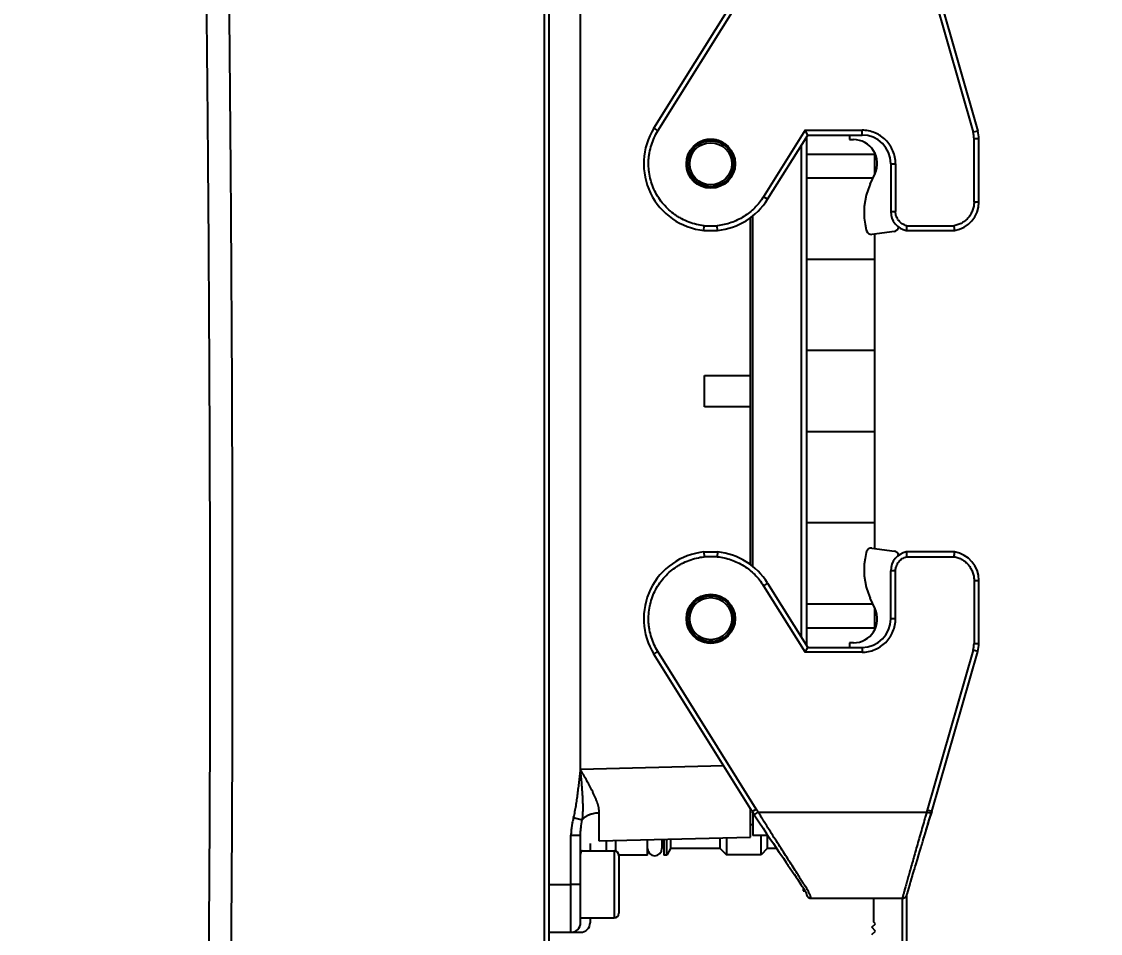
# Model space of a CAD drawing. Header units: millimetres. Extents: x 4086 to 8300, y 123 to 1549.
# Drawn here: x 7798.11 to 7826.28, y 1021.9 to 1045.7 of the extents above; entities that cross this region are included whole.
import ezdxf

# ---------------------------------------------------------------- set-up
doc = ezdxf.new("R2010")
doc.units = ezdxf.units.MM
for name, color, linetype in [('外形图', 7, 'Continuous'), ('尺寸标注', 7, 'Continuous'), ('运动范围', 7, 'Continuous')]:
    doc.layers.add(name, color=color, linetype=linetype)
doc.styles.add('思源黑', font='SourceHanSansCN-Normal.ttf')
doc.dimstyles.new('尺寸标注_1_4比例', dxfattribs={"dimtxt": 7, "dimasz": 6, "dimexe": 2, "dimexo": 1.5, "dimgap": 1, "dimtad": 1, "dimdec": 1, "dimlfac": 4, "dimdsep": 46, "dimtxsty": '思源黑', "dimcen": 0.09, "dimadec": 0, "dimazin": 0, "dimtp": 0.01, "dimtm": 0.01, "dimtfac": 1, "dimtdec": 1, "dimtofl": 0, "dimtmove": 0, "dimatfit": 3, "dimfxl": 1, "dimtolj": 1, "dimarcsym": 0})

# ---------------------------------------------------------------- blocks, each defined once
blk = doc.blocks.new('*D787')
at = {"layer": 'Defpoints', "color": 0}
for p in [(7786.133, 1103.555), (7811.849, 1016.055), (7962.414, 1016.055)]:
    blk.add_point(p, dxfattribs=at)
at = {"layer": '尺寸标注', "color": 0, "lineweight": -2}
for p, q in [((7787.633, 1103.555), (7964.414, 1103.555)), ((7962.414, 1097.555), (7962.414, 1022.055)), ((7813.349, 1016.055), (7964.414, 1016.055))]:
    blk.add_line(p, q, dxfattribs=at)
at = {"layer": '尺寸标注', "color": 0}
for points in [[(7963.414, 1097.555), (7961.414, 1097.555), (7962.414, 1103.555)], [(7961.414, 1022.055), (7963.414, 1022.055), (7962.414, 1016.055)]]:
    blk.add_solid(points, dxfattribs=at)
at = {"layer": '尺寸标注', "color": 0, "insert": (7957.785, 1059.805), "char_height": 7, "attachment_point": 5, "rotation": 90, "style": '思源黑'}
blk.add_mtext('\\A1;350', dxfattribs=at)
blk = doc.blocks.new('*D791')
at = {"layer": 'Defpoints', "color": 0}
for p in [(7871.487, 1103.555), (7783.633, 1004.677), (7783.633, 978.687)]:
    blk.add_point(p, dxfattribs=at)
at = {"layer": '尺寸标注', "color": 0, "lineweight": -2}
for p, q in [((7871.487, 1102.055), (7871.487, 976.687)), ((7783.633, 1003.177), (7783.633, 976.687)), ((7865.487, 978.687), (7789.633, 978.687))]:
    blk.add_line(p, q, dxfattribs=at)
at = {"layer": '尺寸标注', "color": 0}
for points in [[(7789.633, 979.687), (7789.633, 977.687), (7783.633, 978.687)], [(7865.487, 977.687), (7865.487, 979.687), (7871.487, 978.687)]]:
    blk.add_solid(points, dxfattribs=at)
at = {"layer": '尺寸标注', "color": 0, "insert": (7827.56, 983.316), "char_height": 7, "attachment_point": 5, "style": '思源黑'}
blk.add_mtext('\\A1;351.4', dxfattribs=at)

msp = doc.modelspace()

# ---------------------------------------------------------------- linework, layer by layer
at = {"layer": '外形图'}
for p, q in [((7811.7599, 1056.3741), (7811.7599, 1016.1837)), ((7811.8827, 1056.2491), (7811.8827, 1016.1796)), ((7814.6236, 1042.9194), (7817.1918, 1047.0294)), ((7814.7297, 1042.8532), (7817.2978, 1046.9632)), ((7821.7598, 1046.9935), (7822.9585, 1042.813)), ((7821.8795, 1047.0294), (7823.0786, 1042.8475)), ((7814.6236, 1042.9194), (7814.7296, 1042.8532)), ((7818.5706, 1042.8671), (7817.4858, 1041.131)), ((7818.5706, 1042.8671), (7820.0577, 1042.8671)), ((7818.6399, 1042.7421), (7818.5706, 1042.8671)), ((7820.0577, 1042.7421), (7820.0577, 1042.8671)), ((7823.0786, 1042.8475), (7822.9585, 1042.813)), ((7817.5918, 1041.0647), (7818.6399, 1042.7421)), ((7818.6077, 1042.6905), (7818.6077, 1029.4186)), ((7818.6399, 1042.7421), (7820.0577, 1042.7421)), ((7819.7318, 1042.742), (7819.732, 1042.6223)), ((7819.732, 1042.6223), (7819.832, 1042.6224)), ((7823.1077, 1042.6407), (7822.9827, 1042.6407)), ((7822.9827, 1040.9921), (7822.9827, 1042.6407)), ((7823.1077, 1040.9921), (7823.1077, 1042.6407)), ((7818.4808, 1029.6217), (7818.4808, 1042.4875)), ((7820.3952, 1041.7246), (7820.3952, 1042.2695)), ((7818.6077, 1042.2421), (7820.3952, 1042.2421)), ((7820.8077, 1041.9921), (7820.9327, 1041.9921)), ((7820.8077, 1041.9921), (7820.8077, 1040.7421)), ((7820.9327, 1041.9921), (7820.9327, 1040.7421)), ((7820.2725, 1041.4605), (7820.3996, 1041.7341)), ((7820.3452, 1041.6171), (7818.6077, 1041.6171)), ((7817.5918, 1041.0647), (7817.4858, 1041.131)), ((7823.1077, 1040.9921), (7822.9827, 1040.9921)), ((7817.1452, 1031.5257), (7817.1452, 1040.5835)), ((7817.2077, 1031.4774), (7817.2077, 1040.6317)), ((7820.8077, 1040.7421), (7820.9327, 1040.7421)), ((7815.9302, 1040.2511), (7815.9366, 1040.3761)), ((7815.9366, 1040.3761), (7816.2787, 1040.3761)), ((7816.2852, 1040.2511), (7816.2788, 1040.3761)), ((7821.2259, 1040.3761), (7822.4635, 1040.3761)), ((7815.9302, 1040.2511), (7816.2852, 1040.2511)), ((7820.1697, 1040.2679), (7820.1771, 1040.2405)), ((7820.9017, 1040.2283), (7820.3145, 1040.1492)), ((7820.3952, 1031.9491), (7820.3952, 1040.1601)), ((7821.2131, 1040.2511), (7822.4737, 1040.2511)), ((7820.3952, 1039.4921), (7818.6077, 1039.4921)), ((7820.3952, 1037.1171), (7818.6077, 1037.1171)), ((7815.9452, 1036.4608), (7817.1452, 1036.4608)), ((7815.9452, 1035.6483), (7815.9452, 1036.4608)), ((7817.1452, 1035.6483), (7815.9452, 1035.6483)), ((7820.3952, 1034.9921), (7818.6077, 1034.9921)), ((7820.3952, 1032.6171), (7818.6077, 1032.6171)), ((7815.9302, 1031.8581), (7816.2852, 1031.8581)), ((7815.9302, 1031.8581), (7815.9366, 1031.7331)), ((7816.2852, 1031.8581), (7816.2788, 1031.7331)), ((7820.1771, 1031.8686), (7820.1697, 1031.8413)), ((7820.3145, 1031.96), (7820.9017, 1031.8808)), ((7822.4737, 1031.8581), (7821.2131, 1031.8581)), ((7816.2788, 1031.7331), (7815.9367, 1031.733)), ((7821.2259, 1031.7331), (7822.4635, 1031.7331)), ((7820.9327, 1031.3671), (7820.8077, 1031.3671)), ((7820.8077, 1030.1171), (7820.8077, 1031.3671)), ((7820.9327, 1030.1171), (7820.9327, 1031.3671)), ((7817.5918, 1031.0444), (7817.4858, 1030.9782)), ((7817.5918, 1031.0444), (7818.6399, 1029.3671)), ((7822.9827, 1031.1171), (7823.1077, 1031.1171)), ((7822.9827, 1031.1171), (7822.9827, 1029.4684)), ((7823.1077, 1029.4684), (7823.1077, 1031.1171)), ((7817.4858, 1030.9782), (7818.5706, 1029.2421)), ((7820.3452, 1030.4921), (7818.6077, 1030.4921)), ((7820.3996, 1030.3751), (7820.2725, 1030.6487)), ((7820.3952, 1029.8397), (7820.3952, 1030.3846)), ((7820.9327, 1030.1171), (7820.8077, 1030.1171)), ((7820.3952, 1029.8671), (7818.6077, 1029.8671)), ((7818.5706, 1029.2421), (7818.6399, 1029.3671)), ((7818.6399, 1029.3671), (7820.0577, 1029.3671)), ((7819.732, 1029.4869), (7819.7318, 1029.3672)), ((7819.832, 1029.4867), (7819.732, 1029.4869)), ((7820.0577, 1029.3671), (7820.0577, 1029.2421)), ((7822.9827, 1029.4684), (7823.1077, 1029.4684)), ((7814.6236, 1029.1897), (7814.7296, 1029.256)), ((7817.1918, 1025.0797), (7814.6236, 1029.1897)), ((7817.2978, 1025.146), (7814.7296, 1029.256)), ((7820.0577, 1029.2421), (7818.5706, 1029.2421)), ((7822.9585, 1029.2961), (7821.7598, 1025.1157)), ((7821.8795, 1025.0797), (7823.0786, 1029.2617)), ((7823.0786, 1029.2617), (7822.9585, 1029.2961)), ((7816.4457, 1026.2738), (7812.7076, 1026.1755)), ((7817.1452, 1024.4171), (7817.1452, 1025.1543)), ((7817.1918, 1025.0797), (7817.2978, 1025.146)), ((7817.3489, 1025.0671), (7817.2978, 1025.146)), ((7821.7598, 1025.1157), (7821.7452, 1025.0671)), ((7821.8795, 1025.0797), (7821.7598, 1025.1157)), ((7812.5274, 1024.9309), (7812.7542, 1024.8666)), ((7817.1917, 1025.0799), (7817.244, 1024.9991)), ((7817.2077, 1025.0552), (7817.2077, 1024.4546)), ((7817.244, 1024.9991), (7817.3489, 1025.0671)), ((7817.244, 1024.9991), (7817.3653, 1024.8127)), ((7817.3489, 1025.0671), (7821.7452, 1025.0671)), ((7817.3653, 1024.8127), (7817.4722, 1024.65)), ((7821.8649, 1025.0312), (7821.7452, 1025.0671)), ((7821.78, 1024.7495), (7821.8649, 1025.0312)), ((7821.8649, 1025.0312), (7821.8516, 1024.9868)), ((7821.8649, 1025.0312), (7821.8795, 1025.0797)), ((7821.8649, 1025.0312), (7821.8662, 1025.0353)), ((7821.8722, 1025.0556), (7821.8661, 1025.0353)), ((7821.8662, 1025.0353), (7821.8795, 1025.0797)), ((7821.8795, 1025.0797), (7821.8722, 1025.0556)), ((7817.1452, 1024.7421), (7817.2077, 1024.7421)), ((7817.4722, 1024.65), (7817.5636, 1024.512)), ((7821.7343, 1024.5988), (7821.7473, 1024.6417)), ((7821.7473, 1024.6417), (7821.7604, 1024.6847)), ((7821.7604, 1024.6847), (7821.78, 1024.7495)), ((7812.4577, 1024.4618), (7812.7077, 1024.4618)), ((7812.4577, 1021.9296), (7812.4577, 1024.4618)), ((7812.7077, 1022.1796), (7812.7077, 1024.4622)), ((7812.9577, 1024.2466), (7812.9577, 1024.0546)), ((7813.1946, 1024.3136), (7817.1452, 1024.4171)), ((7813.3827, 1024.0546), (7813.3827, 1024.3186)), ((7813.6202, 1024.3248), (7813.6202, 1024.0488)), ((7814.4577, 1023.9421), (7814.4577, 1024.3467)), ((7814.8327, 1024.3565), (7814.8327, 1024.1172)), ((7814.8827, 1024.3578), (7814.8827, 1023.9421)), ((7814.9577, 1023.9421), (7814.9577, 1024.3598)), ((7815.0587, 1024.3624), (7815.0587, 1024.1171)), ((7816.3577, 1024.1171), (7816.3577, 1024.3965)), ((7816.5202, 1024.4007), (7816.5202, 1023.9546)), ((7817.6019, 1024.4546), (7817.2077, 1024.4546)), ((7817.4202, 1023.9546), (7817.4202, 1024.4546)), ((7817.5636, 1024.512), (7817.6542, 1024.3765)), ((7817.5827, 1024.4546), (7817.5827, 1024.1171)), ((7817.6542, 1024.3765), (7817.7433, 1024.2444)), ((7817.7433, 1024.2444), (7817.8984, 1024.0168)), ((7812.7463, 1024.0546), (7813.5827, 1024.0546)), ((7813.5827, 1024.0546), (7813.5827, 1022.3046)), ((7814.8827, 1024.1921), (7814.8327, 1024.1921)), ((7815.0587, 1024.1171), (7814.9577, 1023.9421)), ((7816.3577, 1024.1171), (7815.0587, 1024.1171)), ((7816.3577, 1024.1171), (7816.5202, 1023.9546)), ((7817.5827, 1024.1171), (7817.4202, 1023.9546)), ((7817.8299, 1024.1171), (7817.5827, 1024.1171)), ((7817.8984, 1024.0168), (7817.9118, 1023.9971)), ((7817.9118, 1023.9971), (7818.0029, 1023.8638)), ((7821.5019, 1023.8313), (7821.5399, 1023.9578)), ((7821.5399, 1023.9578), (7821.5683, 1024.0515)), ((7821.5683, 1024.0515), (7821.5915, 1024.1284)), ((7821.5915, 1024.1284), (7821.6033, 1024.1673)), ((7821.6033, 1024.1673), (7821.6152, 1024.2066)), ((7814.4577, 1023.9421), (7813.7071, 1023.9421)), ((7813.7077, 1023.9296), (7813.7077, 1022.4296)), ((7814.9577, 1023.9421), (7814.8827, 1023.9421)), ((7817.4202, 1023.9546), (7816.5202, 1023.9546)), ((7818.0029, 1023.8638), (7818.0767, 1023.7553)), ((7818.1239, 1023.6856), (7818.3014, 1023.4244)), ((7821.4464, 1023.6452), (7821.4609, 1023.6942)), ((7821.4609, 1023.6942), (7821.5019, 1023.8313)), ((7818.2922, 1023.4381), (7818.3372, 1023.3715)), ((7821.4369, 1023.6134), (7821.4464, 1023.6452)), ((7812.7077, 1023.1796), (7812.4577, 1023.1796)), ((7818.3372, 1023.3715), (7818.3787, 1023.3097)), ((7818.3787, 1023.3097), (7818.4093, 1023.2639)), ((7818.4093, 1023.2639), (7818.4376, 1023.2211)), ((7818.4376, 1023.2211), (7818.4636, 1023.1814)), ((7818.4636, 1023.1814), (7818.4815, 1023.1538)), ((7818.4815, 1023.1538), (7818.498, 1023.1279)), ((7818.498, 1023.1279), (7818.5132, 1023.1039)), ((7821.3048, 1023.1695), (7821.3109, 1023.1899)), ((7818.5132, 1023.1039), (7818.5225, 1023.089)), ((7818.5182, 1023.096), (7818.5182, 1023.0106)), ((7818.5182, 1023.0419), (7818.5511, 1023.0419)), ((7818.5182, 1023.0106), (7818.5744, 1023.0007)), ((7818.5225, 1023.089), (7818.5312, 1023.0749)), ((7818.5312, 1023.0749), (7818.5392, 1023.0619)), ((7818.5499, 1023.0439), (7818.5564, 1023.0329)), ((7818.6052, 1022.9288), (7818.6053, 1022.9283)), ((7818.6053, 1022.9283), (7818.6054, 1022.9278)), ((7818.6054, 1022.9278), (7818.6055, 1022.9273)), ((7818.6055, 1022.9273), (7818.6056, 1022.9269)), ((7818.6056, 1022.9269), (7818.6057, 1022.9264)), ((7818.6057, 1022.9264), (7818.6058, 1022.9257)), ((7818.6058, 1022.9257), (7818.6063, 1022.9228)), ((7818.6063, 1022.9228), (7818.6065, 1022.9216)), ((7818.6065, 1022.9216), (7818.6067, 1022.9206)), ((7818.6067, 1022.9206), (7818.6069, 1022.9196)), ((7818.6069, 1022.9196), (7818.6072, 1022.9184)), ((7818.607, 1022.919), (7818.6073, 1022.9178)), ((7818.6072, 1022.9184), (7818.6074, 1022.9172)), ((7821.2304, 1022.9148), (7821.2312, 1022.9173)), ((7821.2307, 1020.1158), (7821.2307, 1022.9156)), ((7821.2312, 1022.9173), (7821.232, 1022.9198)), ((7821.232, 1022.9198), (7821.2328, 1022.9224)), ((7821.2328, 1022.9224), (7821.234, 1022.9266)), ((7821.234, 1022.9266), (7821.2591, 1023.0146)), ((7821.2591, 1023.0146), (7821.2759, 1023.072)), ((7818.706, 1022.8194), (7818.7057, 1022.8195)), ((7818.7301, 1022.8171), (7821.1066, 1022.8171)), ((7820.3557, 1022.8171), (7820.3557, 1022.2069)), ((7821.1057, 1022.8171), (7821.1057, 1020.5231)), ((7812.7077, 1022.3046), (7813.5827, 1022.3046)), ((7812.9577, 1022.3046), (7812.9577, 1022.1796)), ((7820.3098, 1022.0644), (7820.4057, 1022.1525)), ((7820.4057, 1021.96), (7820.3098, 1022.0644)), ((7820.4057, 1022.1525), (7820.3557, 1022.2069)), ((7811.8827, 1021.9296), (7812.7077, 1021.9296)), ((7820.3098, 1021.8719), (7820.4057, 1021.96))]:
    msp.add_line(p, q, dxfattribs=at)
for points in [[(7821.7085, 1024.5138), (7821.715, 1024.535), (7821.7214, 1024.5562), (7821.7343, 1024.5988)], [(7821.6152, 1024.2066), (7821.6273, 1024.2463), (7821.6333, 1024.2663)], [(7821.6333, 1024.2663), (7821.6456, 1024.3066), (7821.6518, 1024.3269), (7821.658, 1024.3473), (7821.6642, 1024.3678)], [(7821.6642, 1024.3678), (7821.6767, 1024.4091), (7821.6831, 1024.4299), (7821.6894, 1024.4508), (7821.6958, 1024.4717), (7821.7085, 1024.5138)], [(7818.0767, 1023.7553), (7818.1122, 1023.7029), (7818.1239, 1023.6856)], [(7821.3598, 1023.3541), (7821.3637, 1023.3672), (7821.3676, 1023.3805), (7821.3757, 1023.4075)], [(7821.3757, 1023.4075), (7821.3798, 1023.4213), (7821.3839, 1023.4352), (7821.3881, 1023.4493)], [(7821.3881, 1023.4493), (7821.4096, 1023.5217), (7821.4141, 1023.5366), (7821.4185, 1023.5517), (7821.423, 1023.5669)], [(7821.423, 1023.5669), (7821.4322, 1023.5977), (7821.4369, 1023.6134)], [(7821.2759, 1023.072), (7821.3019, 1023.1597), (7821.3048, 1023.1695)], [(7821.3109, 1023.1899), (7821.3172, 1023.211), (7821.3204, 1023.2219)], [(7821.3204, 1023.2219), (7821.3271, 1023.2442), (7821.3305, 1023.2556), (7821.3374, 1023.279)], [(7821.3374, 1023.279), (7821.341, 1023.2911), (7821.3484, 1023.3158)], [(7821.3484, 1023.3158), (7821.3521, 1023.3284), (7821.3598, 1023.3541)], [(7818.5392, 1023.0619), (7818.5465, 1023.0497), (7818.5499, 1023.0439)], [(7818.5564, 1023.0329), (7818.5623, 1023.0226), (7818.565, 1023.0178), (7818.5676, 1023.0132), (7818.5701, 1023.0087), (7818.5724, 1023.0045), (7818.5746, 1023.0003), (7818.5768, 1022.9962), (7818.579, 1022.9921), (7818.5811, 1022.9879), (7818.5832, 1022.9838), (7818.5851, 1022.9799), (7818.5869, 1022.9762), (7818.5886, 1022.9726), (7818.5902, 1022.9692), (7818.5917, 1022.9659), (7818.5931, 1022.9629), (7818.5944, 1022.96), (7818.5955, 1022.9572), (7818.5966, 1022.9547), (7818.5976, 1022.9523), (7818.5985, 1022.9501), (7818.5993, 1022.948), (7818.6, 1022.946), (7818.6006, 1022.9442), (7818.6012, 1022.9425), (7818.6017, 1022.941), (7818.6022, 1022.9397), (7818.6026, 1022.9384), (7818.6029, 1022.9373), (7818.6033, 1022.9363), (7818.6035, 1022.9353), (7818.6038, 1022.9344), (7818.604, 1022.9336), (7818.6042, 1022.9329), (7818.6044, 1022.9322), (7818.6045, 1022.9317), (7818.6047, 1022.9311), (7818.6048, 1022.9306), (7818.6049, 1022.9302), (7818.605, 1022.9298), (7818.6051, 1022.9295), (7818.6051, 1022.9291), (7818.6052, 1022.9288)], [(7818.5744, 1023.0007), (7818.5746, 1023.0003), (7818.5768, 1022.9962), (7818.579, 1022.9921), (7818.5811, 1022.9879), (7818.5832, 1022.9838), (7818.5851, 1022.9799), (7818.5869, 1022.9762), (7818.5886, 1022.9726), (7818.5902, 1022.9692), (7818.5917, 1022.9659), (7818.5931, 1022.9629), (7818.5944, 1022.96), (7818.5955, 1022.9572), (7818.5966, 1022.9547), (7818.5976, 1022.9523), (7818.5985, 1022.95), (7818.5993, 1022.948), (7818.6, 1022.946), (7818.6006, 1022.9442), (7818.6012, 1022.9425), (7818.6017, 1022.941), (7818.6022, 1022.9397), (7818.6026, 1022.9384), (7818.6029, 1022.9373), (7818.6033, 1022.9363), (7818.6035, 1022.9353), (7818.6038, 1022.9344), (7818.604, 1022.9336), (7818.6042, 1022.9329), (7818.6044, 1022.9322), (7818.6045, 1022.9317), (7818.6047, 1022.9311)], [(7818.6048, 1022.9306), (7818.6049, 1022.9302), (7818.605, 1022.9298), (7818.6051, 1022.9295), (7818.6051, 1022.9291)], [(7818.6074, 1022.9172), (7818.6075, 1022.9165), (7818.6077, 1022.9159), (7818.6078, 1022.9152), (7818.608, 1022.9146), (7818.6082, 1022.9139), (7818.6083, 1022.9132), (7818.6085, 1022.9125), (7818.6087, 1022.9118), (7818.6088, 1022.9111), (7818.609, 1022.9104), (7818.6092, 1022.9097), (7818.6094, 1022.9089), (7818.6097, 1022.9082), (7818.6099, 1022.9074), (7818.6101, 1022.9066), (7818.6103, 1022.9059), (7818.6106, 1022.9051), (7818.6108, 1022.9042), (7818.6111, 1022.9034), (7818.6114, 1022.9026), (7818.6117, 1022.9017), (7818.612, 1022.9008), (7818.6123, 1022.8999), (7818.6127, 1022.899), (7818.613, 1022.898), (7818.6134, 1022.897), (7818.6138, 1022.896), (7818.6142, 1022.895), (7818.6147, 1022.8939), (7818.6151, 1022.8928), (7818.6156, 1022.8917), (7818.6162, 1022.8905), (7818.6167, 1022.8893), (7818.6173, 1022.8881), (7818.618, 1022.8867), (7818.6187, 1022.8854), (7818.6194, 1022.884), (7818.6202, 1022.8825), (7818.621, 1022.881), (7818.6219, 1022.8794), (7818.6229, 1022.8778), (7818.6239, 1022.8761), (7818.625, 1022.8744), (7818.6261, 1022.8727), (7818.6273, 1022.871), (7818.6285, 1022.8692), (7818.6298, 1022.8674), (7818.6312, 1022.8656), (7818.6326, 1022.8638), (7818.6341, 1022.8621), (7818.6356, 1022.8603), (7818.6371, 1022.8585), (7818.6387, 1022.8568), (7818.6403, 1022.8551), (7818.642, 1022.8534), (7818.6436, 1022.8518), (7818.6454, 1022.8501), (7818.6472, 1022.8485), (7818.649, 1022.8469), (7818.651, 1022.8453), (7818.6529, 1022.8438), (7818.6549, 1022.8422), (7818.657, 1022.8407), (7818.6591, 1022.8392), (7818.6612, 1022.8378), (7818.6634, 1022.8364), (7818.6656, 1022.8351), (7818.6678, 1022.8337), (7818.6701, 1022.8325), (7818.6724, 1022.8312), (7818.6746, 1022.8301), (7818.6769, 1022.829), (7818.6793, 1022.8279), (7818.6816, 1022.8269), (7818.6839, 1022.8259), (7818.6862, 1022.825), (7818.6886, 1022.8242), (7818.691, 1022.8234), (7818.6934, 1022.8226), (7818.6958, 1022.8219), (7818.6983, 1022.8212), (7818.7007, 1022.8206), (7818.7032, 1022.82), (7818.7057, 1022.8195), (7818.7083, 1022.819), (7818.7108, 1022.8186), (7818.7134, 1022.8182), (7818.7159, 1022.8179), (7818.7185, 1022.8176), (7818.721, 1022.8174), (7818.7236, 1022.8173), (7818.7261, 1022.8171), (7818.7286, 1022.8171), (7818.7301, 1022.8171)], [(7818.6074, 1022.9172), (7818.6075, 1022.9165), (7818.6077, 1022.9159), (7818.6078, 1022.9152), (7818.608, 1022.9146), (7818.6082, 1022.9139), (7818.6083, 1022.9132), (7818.6085, 1022.9125), (7818.6087, 1022.9118), (7818.6088, 1022.9111), (7818.609, 1022.9104), (7818.6092, 1022.9097), (7818.6094, 1022.9089), (7818.6097, 1022.9082), (7818.6099, 1022.9074), (7818.6101, 1022.9066), (7818.6103, 1022.9059), (7818.6106, 1022.9051), (7818.6108, 1022.9042), (7818.6111, 1022.9034), (7818.6114, 1022.9026), (7818.6117, 1022.9017), (7818.612, 1022.9008), (7818.6123, 1022.8999), (7818.6127, 1022.899), (7818.613, 1022.898), (7818.6134, 1022.897), (7818.6138, 1022.896), (7818.6142, 1022.895), (7818.6147, 1022.8939), (7818.6151, 1022.8928), (7818.6156, 1022.8917), (7818.6162, 1022.8905), (7818.6167, 1022.8893), (7818.6173, 1022.8881), (7818.618, 1022.8867), (7818.6187, 1022.8854), (7818.6194, 1022.884), (7818.6202, 1022.8825), (7818.621, 1022.881), (7818.6219, 1022.8794), (7818.6229, 1022.8778), (7818.6239, 1022.8761), (7818.625, 1022.8744), (7818.6261, 1022.8727), (7818.6273, 1022.871), (7818.6285, 1022.8692), (7818.6298, 1022.8674), (7818.6312, 1022.8656), (7818.6326, 1022.8638), (7818.6341, 1022.8621), (7818.6356, 1022.8603), (7818.6371, 1022.8585), (7818.6387, 1022.8568), (7818.6403, 1022.8551), (7818.642, 1022.8534), (7818.6436, 1022.8518), (7818.6454, 1022.8501), (7818.6472, 1022.8485), (7818.649, 1022.8469), (7818.651, 1022.8453), (7818.6529, 1022.8438), (7818.6549, 1022.8422), (7818.657, 1022.8407), (7818.6591, 1022.8393)], [(7818.6612, 1022.8378), (7818.6634, 1022.8364), (7818.6656, 1022.8351), (7818.6678, 1022.8337), (7818.6701, 1022.8325), (7818.6723, 1022.8313), (7818.6746, 1022.8301)], [(7821.1066, 1022.8171), (7821.1087, 1022.8171), (7821.1113, 1022.8172), (7821.1139, 1022.8173), (7821.1164, 1022.8175), (7821.119, 1022.8177), (7821.1216, 1022.818), (7821.1242, 1022.8183), (7821.1267, 1022.8187), (7821.1293, 1022.8192), (7821.1318, 1022.8197), (7821.1343, 1022.8202), (7821.1368, 1022.8208), (7821.1393, 1022.8214), (7821.1417, 1022.8221), (7821.1441, 1022.8228), (7821.1464, 1022.8236), (7821.1487, 1022.8244), (7821.151, 1022.8252), (7821.1533, 1022.8261), (7821.1556, 1022.8271), (7821.158, 1022.8281), (7821.1603, 1022.8292), (7821.1625, 1022.8303), (7821.1648, 1022.8314), (7821.167, 1022.8326), (7821.1692, 1022.8338), (7821.1713, 1022.8351), (7821.1733, 1022.8363), (7821.1753, 1022.8376), (7821.1773, 1022.8389), (7821.1792, 1022.8402), (7821.181, 1022.8415), (7821.1827, 1022.8428), (7821.1844, 1022.8441), (7821.186, 1022.8454), (7821.1876, 1022.8467), (7821.1891, 1022.848), (7821.1905, 1022.8492), (7821.1918, 1022.8504), (7821.1931, 1022.8516), (7821.1944, 1022.8528), (7821.1957, 1022.8542), (7821.197, 1022.8555), (7821.1983, 1022.8568), (7821.1995, 1022.8582), (7821.2007, 1022.8595), (7821.2018, 1022.8608), (7821.2029, 1022.8621), (7821.204, 1022.8633), (7821.205, 1022.8646), (7821.206, 1022.8658), (7821.2069, 1022.8671), (7821.2078, 1022.8683), (7821.2087, 1022.8695), (7821.2096, 1022.8707), (7821.2104, 1022.8719), (7821.2112, 1022.873), (7821.2119, 1022.8742), (7821.2127, 1022.8753), (7821.2134, 1022.8764), (7821.2141, 1022.8775), (7821.2148, 1022.8786), (7821.2154, 1022.8797), (7821.216, 1022.8808), (7821.2167, 1022.8819), (7821.2173, 1022.883), (7821.2179, 1022.8841), (7821.2184, 1022.8851), (7821.219, 1022.8862), (7821.2196, 1022.8873), (7821.2201, 1022.8884), (7821.2206, 1022.8894), (7821.2211, 1022.8905), (7821.2217, 1022.8916), (7821.2222, 1022.8927), (7821.2227, 1022.8938), (7821.2231, 1022.8949), (7821.2236, 1022.896), (7821.2241, 1022.8971), (7821.2246, 1022.8982), (7821.225, 1022.8993), (7821.2254, 1022.9004), (7821.2259, 1022.9015), (7821.2263, 1022.9026), (7821.2267, 1022.9037), (7821.2271, 1022.9047), (7821.2274, 1022.9058), (7821.2278, 1022.9069), (7821.2282, 1022.908), (7821.2286, 1022.9091), (7821.229, 1022.9102), (7821.2293, 1022.9113), (7821.2297, 1022.9125), (7821.2304, 1022.9148)], [(7818.6769, 1022.829), (7818.6793, 1022.8279), (7818.6816, 1022.8269), (7818.6839, 1022.8259), (7818.6862, 1022.825), (7818.6886, 1022.8242), (7818.691, 1022.8234), (7818.6934, 1022.8226), (7818.6958, 1022.8219), (7818.6983, 1022.8212), (7818.7007, 1022.8206), (7818.7032, 1022.82), (7818.7057, 1022.8195), (7818.7083, 1022.819), (7818.7108, 1022.8186), (7818.7134, 1022.8182), (7818.7159, 1022.8179)], [(7818.7185, 1022.8176), (7818.721, 1022.8174), (7818.7236, 1022.8173), (7818.7261, 1022.8171), (7818.7286, 1022.8171), (7818.7301, 1022.8171)]]:
    msp.add_lwpolyline(points, dxfattribs=at)
for centre, radius in [((7816.1077, 1041.9921), 0.6375), ((7816.1077, 1041.9921), 0.6), ((7816.1077, 1041.9921), 0.55), ((7816.1077, 1030.1171), 0.6375), ((7816.1077, 1030.1171), 0.6), ((7816.1077, 1030.1171), 0.55)]:
    msp.add_circle(centre, radius, dxfattribs=at)
for centre, radius, start, end in [((7816.1077, 1041.9921), 1.75, 148, 264.17782), ((7822.3577, 1042.6407), 0.75, 0, 16), ((7819.8328, 1041.9974), 0.625, 335.07622, 90.07622), ((7820.0577, 1041.9921), 0.75, 0, 90), ((7822.3577, 1042.6407), 0.625, 0, 16), ((7816.1009, 1041.9689), 0.6608, 58.55987, 58.84154), ((7821.8595, 1040.723), 1.75, 155.07622, 195.07622), ((7816.1077, 1041.9921), 1.75, 275.82223, 328), ((7822.3577, 1040.9921), 0.75, 278.89865, 0), ((7821.3077, 1040.7421), 0.5, 180, 259.09593), ((7820.885, 1040.3522), 0.125, 277.67622, 354.74987), ((7830.0245, 1039.4123), 8.8512, 173.74841, 174.56181), ((7805.0065, 1038.8926), 17.5199, 4.44722, 4.85737), ((7820.2978, 1040.2731), 0.125, 195.07622, 277.67622), ((7816.1077, 1030.1171), 1.75, 95.82239, 212), ((7816.1077, 1030.1171), 1.75, 32, 84.17777), ((7820.2978, 1031.8361), 0.125, 82.32378, 164.92378), ((7821.3077, 1031.3671), 0.5, 100.90407, 180), ((7820.885, 1031.757), 0.125, 5.25008, 82.32378), ((7830.0248, 1032.6969), 8.8515, 185.4382, 186.25156), ((7805.0065, 1033.2166), 17.5199, 355.14263, 355.55278), ((7822.3577, 1031.1171), 0.75, 0, 81.10135), ((7821.8595, 1031.3861), 1.75, 164.92378, 204.92378), ((7819.8328, 1030.1117), 0.625, 269.92378, 24.92378), ((7816.1077, 1030.1171), 0.6366, 180, 300.16788), ((7820.0577, 1030.1171), 0.75, 270, 0), ((7822.3577, 1029.4684), 0.625, 344, 0), ((7822.3577, 1029.4684), 0.75, 344, 0), ((7656.5536, 1074.7262), 172.6194, 343.040624, 343.253069), ((7813.5827, 1023.9296), 0.125, 0, 90), ((7814.6452, 1024.1171), 0.1875, 180, 0), ((7818.7317, 1022.9446), 0.128, 236.34313, 241.7506), ((7818.7313, 1022.9439), 0.1272, 241.75284, 242.15178), ((7818.7302, 1022.9416), 0.1246, 242.12686, 247.51036), ((7818.7303, 1022.9434), 0.1263, 258.89177, 264.27052), ((7818.7303, 1022.9431), 0.126, 264.27162, 264.46465), ((7818.7301, 1022.9411), 0.1241, 264.44407, 269.99082), ((7813.5827, 1022.4296), 0.125, 270, 0), ((7812.4577, 1022.1796), 0.25, 270, 0), ((7812.7077, 1022.1796), 0.25, 270, 0)]:
    msp.add_arc(centre, radius, start, end, dxfattribs=at)
for points, knots in [([(7803.0024, 1020.8001), (7803.007, 1021.467), (7803.0163, 1022.8006), (7803.026, 1024.4677), (7803.0317, 1025.8013), (7803.0347, 1026.8015), (7803.0366, 1027.8017), (7803.0378, 1028.8019), (7803.038, 1029.8021), (7803.0373, 1031.1357), (7803.0333, 1033.4694), (7803.0209, 1036.8031), (7803.0002, 1040.1367), (7802.9789, 1042.8034), (7802.9606, 1044.8033), (7802.9433, 1046.4699), (7802.9282, 1047.8031), (7802.9161, 1048.8029), (7802.9034, 1049.8028), (7802.8898, 1050.8026), (7802.8761, 1051.8023), (7802.8666, 1052.4688), (7802.8618, 1052.8021)], [0, 0, 0, 0, 0.0625123, 0.1250216, 0.1562757, 0.1875298, 0.2187838, 0.2500374, 0.2812907, 0.3125437, 0.3750487, 0.5000539, 0.6250523, 0.6875489, 0.7500436, 0.8125364, 0.843782, 0.8750272, 0.9062718, 0.9375157, 0.9687584, 1, 1, 1, 1]), ([(7803.5848, 1020.7902), (7803.5872, 1021.1237), (7803.5907, 1021.624), (7803.5954, 1022.2909), (7803.599, 1022.7912), (7803.6025, 1023.2914), (7803.6058, 1023.7916), (7803.6087, 1024.2918), (7803.6122, 1024.9588), (7803.6159, 1025.7924), (7803.6193, 1026.7929), (7803.6217, 1027.7933), (7803.6237, 1029.1272), (7803.624, 1030.7945), (7803.6213, 1032.7952), (7803.6159, 1034.7959), (7803.6052, 1037.4634), (7803.5896, 1040.1308), (7803.5693, 1042.7981), (7803.5517, 1044.7984), (7803.535, 1046.4653), (7803.5203, 1047.7988), (7803.5086, 1048.7988), (7803.4962, 1049.7989), (7803.483, 1050.7989), (7803.4696, 1051.7989), (7803.4605, 1052.4655), (7803.4557, 1052.7988)], [0, 0, 0, 0, 0.0312569, 0.0468849, 0.0625125, 0.0781399, 0.0937672, 0.1093945, 0.1250218, 0.1562761, 0.1875303, 0.2187843, 0.250038, 0.3125444, 0.3750495, 0.437553, 0.5000549, 0.6250533, 0.6875498, 0.7500444, 0.8125371, 0.8437827, 0.8750277, 0.9062722, 0.937516, 0.9687586, 1, 1, 1, 1]), ([(7812.7076, 1026.1755), (7812.7076, 1029.4686), (7812.7078, 1034.4082), (7812.7077, 1040.9944), (7812.7076, 1044.2875), (7812.7076, 1045.934)], [0, 0, 0, 0, 0.5, 0.75, 1, 1, 1, 1]), ([(7815.9366, 1040.3761), (7815.8685, 1040.3833), (7815.7331, 1040.4064), (7815.5361, 1040.4663), (7815.3795, 1040.5366), (7815.2603, 1040.6043), (7815.1457, 1040.6794), (7815.0116, 1040.7866), (7814.8683, 1040.9345), (7814.7448, 1041.0993), (7814.643, 1041.2784), (7814.5647, 1041.4689), (7814.511, 1041.6677), (7814.4828, 1041.8717), (7814.481, 1042.0434), (7814.4925, 1042.1799), (7814.5127, 1042.3155), (7814.5539, 1042.4822), (7814.628, 1042.6743), (7814.6933, 1042.7952), (7814.7297, 1042.8532)], [0, 0, 0, 0, 0.0624954, 0.1249917, 0.187488, 0.2187518, 0.2500154, 0.3125116, 0.3750078, 0.437504, 0.5000001, 0.5624963, 0.6249925, 0.6874886, 0.7499848, 0.7812485, 0.8125122, 0.8750086, 0.9375049, 1, 1, 1, 1]), ([(7820.9327, 1041.9921), (7820.9328, 1042.0493), (7820.9214, 1042.1639), (7820.8796, 1042.3016), (7820.8306, 1042.4052), (7820.7717, 1042.5035), (7820.6804, 1042.6148), (7820.5691, 1042.7061), (7820.4708, 1042.765), (7820.3672, 1042.814), (7820.2295, 1042.8558), (7820.1149, 1042.8672), (7820.0577, 1042.8671)], [0, 0, 0, 0, 0.124959, 0.2499233, 0.3124802, 0.3750369, 0.5000002, 0.6249634, 0.6875201, 0.750077, 0.8750413, 1, 1, 1, 1]), ([(7816.4428, 1042.5344), (7816.4187, 1042.5489), (7816.3686, 1042.575), (7816.3023, 1042.5994), (7816.2478, 1042.6136), (7816.2062, 1042.6215), (7816.1643, 1042.6266), (7816.108, 1042.6298), (7816.0374, 1042.6267), (7815.9541, 1042.6118), (7815.8734, 1042.586), (7815.7968, 1042.5498), (7815.7257, 1042.5037), (7815.6613, 1042.4486), (7815.6048, 1042.3855), (7815.5572, 1042.3155), (7815.5192, 1042.2397), (7815.4916, 1042.1596), (7815.4748, 1042.0766), (7815.4711, 1042.0202), (7815.4711, 1041.9921)], [0, 0, 0, 0, 0.0624975, 0.1249949, 0.1562601, 0.1875249, 0.21879, 0.2500549, 0.3125503, 0.3750457, 0.4375411, 0.5000366, 0.562532, 0.6250274, 0.6875229, 0.7500183, 0.8125137, 0.8750091, 0.9375045, 1, 1, 1, 1]), ([(7815.7615, 1041.4569), (7815.7394, 1041.4715), (7815.697, 1041.5033), (7815.6492, 1041.5491), (7815.6145, 1041.5889), (7815.5823, 1041.6309), (7815.5471, 1041.687), (7815.5135, 1041.759), (7815.4892, 1041.8347), (7815.4744, 1041.9128), (7815.4711, 1041.9657), (7815.4711, 1041.9921)], [0, 0, 0, 0, 0.124996, 0.2499914, 0.3125177, 0.3750436, 0.500035, 0.6250262, 0.7500173, 0.8750084, 1, 1, 1, 1]), ([(7817.4858, 1041.131), (7817.4533, 1041.0789), (7817.3823, 1040.9784), (7817.2594, 1040.8408), (7817.1218, 1040.7179), (7816.9712, 1040.6114), (7816.8094, 1040.5226), (7816.6387, 1040.4526), (7816.4612, 1040.4024), (7816.3398, 1040.3825), (7816.2787, 1040.3761)], [0, 0, 0, 0, 0.124999, 0.2499993, 0.3749999, 0.5000001, 0.6250003, 0.750001, 0.8750013, 1, 1, 1, 1]), ([(7822.9827, 1040.9921), (7822.9828, 1040.9557), (7822.9763, 1040.8826), (7822.9477, 1040.7766), (7822.9012, 1040.6771), (7822.838, 1040.5872), (7822.7602, 1040.5098), (7822.67, 1040.4471), (7822.5703, 1040.4009), (7822.4995, 1040.3822), (7822.4635, 1040.3761)], [0, 0, 0, 0, 0.1249963, 0.2499978, 0.3749997, 0.5, 0.6250004, 0.7500022, 0.8750038, 1, 1, 1, 1]), ([(7821.2259, 1040.3761), (7821.2053, 1040.3806), (7821.1649, 1040.3933), (7821.1083, 1040.4224), (7821.0575, 1040.4604), (7821.0136, 1040.5065), (7820.9783, 1040.5593), (7820.9522, 1040.6172), (7820.9362, 1040.6787), (7820.9326, 1040.721), (7820.9327, 1040.7421)], [0, 0, 0, 0, 0.1249946, 0.2499959, 0.374999, 0.5, 0.6250011, 0.7500042, 0.8750055, 1, 1, 1, 1]), ([(7814.7296, 1029.256), (7814.6933, 1029.314), (7814.628, 1029.4349), (7814.5539, 1029.627), (7814.5127, 1029.7937), (7814.4925, 1029.9292), (7814.481, 1030.0658), (7814.4828, 1030.2375), (7814.511, 1030.4415), (7814.5647, 1030.6403), (7814.643, 1030.8308), (7814.7448, 1031.0099), (7814.8683, 1031.1747), (7815.0116, 1031.3226), (7815.1457, 1031.4298), (7815.2603, 1031.5049), (7815.3795, 1031.5726), (7815.5362, 1031.6428), (7815.7331, 1031.7028), (7815.8686, 1031.7259), (7815.9367, 1031.733)], [0, 0, 0, 0, 0.0624955, 0.1249918, 0.1874882, 0.2187519, 0.2500156, 0.3125118, 0.3750079, 0.4375041, 0.5000002, 0.5624963, 0.6249925, 0.6874887, 0.7499849, 0.7812485, 0.8125122, 0.8750086, 0.9375049, 1, 1, 1, 1]), ([(7816.2788, 1031.7331), (7816.3398, 1031.7266), (7816.4612, 1031.7068), (7816.6387, 1031.6565), (7816.8094, 1031.5866), (7816.9712, 1031.4978), (7817.1218, 1031.3912), (7817.2594, 1031.2684), (7817.3823, 1031.1308), (7817.4533, 1031.0303), (7817.4858, 1030.9782)], [0, 0, 0, 0, 0.1249991, 0.2499994, 0.375, 0.5000002, 0.6250004, 0.7500011, 0.8750013, 1, 1, 1, 1]), ([(7820.9327, 1031.3671), (7820.9326, 1031.3882), (7820.9362, 1031.4304), (7820.9522, 1031.4919), (7820.9783, 1031.5499), (7821.0136, 1031.6027), (7821.0575, 1031.6487), (7821.1083, 1031.6868), (7821.1649, 1031.7158), (7821.2053, 1031.7285), (7821.2259, 1031.7331)], [0, 0, 0, 0, 0.1249947, 0.2499959, 0.374999, 0.5000001, 0.6250011, 0.7500042, 0.8750055, 1, 1, 1, 1]), ([(7822.4635, 1031.7331), (7822.4995, 1031.727), (7822.5703, 1031.7083), (7822.67, 1031.6621), (7822.7602, 1031.5994), (7822.838, 1031.5219), (7822.9012, 1031.4321), (7822.9477, 1031.3326), (7822.9763, 1031.2265), (7822.9828, 1031.1535), (7822.9827, 1031.1171)], [0, 0, 0, 0, 0.1249963, 0.2499979, 0.3749997, 0.5000001, 0.6250005, 0.7500023, 0.8750038, 1, 1, 1, 1]), ([(7815.7617, 1030.6524), (7815.7396, 1030.6378), (7815.6972, 1030.606), (7815.6493, 1030.5602), (7815.6146, 1030.5203), (7815.5824, 1030.4784), (7815.5471, 1030.4223), (7815.5135, 1030.3502), (7815.4892, 1030.2745), (7815.4744, 1030.1964), (7815.4711, 1030.1435), (7815.4711, 1030.1171)], [0, 0, 0, 0, 0.124996, 0.2499913, 0.3125177, 0.3750436, 0.500035, 0.6250262, 0.7500173, 0.8750084, 1, 1, 1, 1]), ([(7820.0577, 1029.2421), (7820.1149, 1029.242), (7820.2295, 1029.2533), (7820.3672, 1029.2952), (7820.4708, 1029.3442), (7820.5691, 1029.4031), (7820.6804, 1029.4944), (7820.7717, 1029.6057), (7820.8306, 1029.704), (7820.8796, 1029.8076), (7820.9214, 1029.9452), (7820.9328, 1030.0599), (7820.9327, 1030.1171)], [0, 0, 0, 0, 0.1249592, 0.2499234, 0.3124803, 0.375037, 0.5000002, 0.6249634, 0.6875202, 0.7500771, 0.8750413, 1, 1, 1, 1]), ([(7812.5274, 1024.9309), (7812.5342, 1024.9562), (7812.5467, 1025.0072), (7812.5632, 1025.0841), (7812.5778, 1025.1614), (7812.591, 1025.2389), (7812.6033, 1025.3166), (7812.6149, 1025.3944), (7812.6256, 1025.4724), (7812.6357, 1025.5504), (7812.6452, 1025.6285), (7812.6545, 1025.7066), (7812.6636, 1025.7847), (7812.6725, 1025.8629), (7812.6813, 1025.941), (7812.6929, 1026.0453), (7812.7017, 1026.1234), (7812.7076, 1026.1755)], [0, 0, 0, 0, 0.0624999, 0.1250002, 0.1875003, 0.2500007, 0.3125008, 0.3750009, 0.437501, 0.5000011, 0.562501, 0.6250011, 0.6875009, 0.7500007, 0.8125005, 0.8750004, 1, 1, 1, 1]), ([(7813.1952, 1025.0434), (7813.1955, 1025.0656), (7813.1931, 1025.111), (7813.1828, 1025.1794), (7813.1664, 1025.2488), (7813.1451, 1025.3188), (7813.1196, 1025.3894), (7813.0906, 1025.4602), (7813.0587, 1025.5313), (7813.0129, 1025.6268), (7812.9514, 1025.7463), (7812.8731, 1025.8895), (7812.8051, 1026.0087), (7812.7497, 1026.1042), (7812.7217, 1026.1519), (7812.7076, 1026.1758)], [0, 0, 0, 0, 0.0537266, 0.1092441, 0.1665082, 0.2253777, 0.2856724, 0.3472106, 0.4098173, 0.4733317, 0.6025327, 0.7338817, 0.8665981, 0.9332547, 1, 1, 1, 1]), ([(7812.7542, 1024.8666), (7812.7582, 1024.8927), (7812.7628, 1024.9321), (7812.7669, 1024.985), (7812.7701, 1025.0386), (7812.7725, 1025.1061), (7812.7733, 1025.1874), (7812.7723, 1025.2692), (7812.77, 1025.3511), (7812.7665, 1025.4333), (7812.7605, 1025.5431), (7812.7512, 1025.6805), (7812.7403, 1025.818), (7812.7307, 1025.9281), (7812.7208, 1026.0383), (7812.7131, 1026.1209), (7812.7077, 1026.176)], [0, 0, 0, 0, 0.0602311, 0.0906776, 0.1212966, 0.1829266, 0.244935, 0.3072081, 0.369683, 0.4323252, 0.4951092, 0.6210011, 0.7471823, 0.8103451, 0.8735434, 1, 1, 1, 1]), ([(7812.5274, 1024.9309), (7812.5166, 1024.8927), (7812.497, 1024.8158), (7812.4749, 1024.699), (7812.461, 1024.5809), (7812.4577, 1024.5016), (7812.4577, 1024.4618)], [0, 0, 0, 0, 0.2504379, 0.4999408, 0.7493805, 1, 1, 1, 1]), ([(7812.7077, 1024.4622), (7812.7077, 1024.4952), (7812.71, 1024.5619), (7812.7226, 1024.6973), (7812.74, 1024.7988), (7812.7542, 1024.8666)], [0, 0, 0, 0, 0.2431905, 0.490171, 1, 1, 1, 1]), ([(7813.1952, 1025.0434), (7813.1741, 1025.043), (7813.1313, 1025.0407), (7813.067, 1025.0321), (7813.0135, 1025.0201), (7812.9715, 1025.0075), (7812.9409, 1024.9967), (7812.9114, 1024.9844), (7812.8833, 1024.9708), (7812.8568, 1024.9559), (7812.8243, 1024.935), (7812.7886, 1024.9066), (7812.7645, 1024.8802), (7812.7542, 1024.8666)], [0, 0, 0, 0, 0.1292254, 0.2623881, 0.3971008, 0.4641692, 0.530514, 0.5957731, 0.6596249, 0.7217983, 0.7820418, 0.8957812, 1, 1, 1, 1]), ([(7813.1946, 1024.3136), (7813.1946, 1024.3136), (7813.1945, 1024.3137), (7813.1945, 1024.3138), (7813.1945, 1024.3141), (7813.1944, 1024.3144), (7813.1944, 1024.3149), (7813.1944, 1024.3156), (7813.1943, 1024.3169), (7813.1942, 1024.3186), (7813.1942, 1024.3207), (7813.1941, 1024.3232), (7813.194, 1024.3261), (7813.194, 1024.3293), (7813.1939, 1024.3344), (7813.1938, 1024.3418), (7813.1937, 1024.3517), (7813.1937, 1024.363), (7813.1936, 1024.3759), (7813.1935, 1024.3902), (7813.1935, 1024.406), (7813.1935, 1024.4299), (7813.1934, 1024.4634), (7813.1935, 1024.5077), (7813.1935, 1024.5576), (7813.1936, 1024.6129), (7813.1938, 1024.6733), (7813.194, 1024.7386), (7813.1942, 1024.8086), (7813.1946, 1024.9107), (7813.195, 1024.9895), (7813.1952, 1025.0434)], [0, 0, 0, 0, 0.000085, 0.0002904, 0.0006257, 0.0010923, 0.0016907, 0.0024208, 0.004276, 0.0066567, 0.0095614, 0.0129887, 0.0169369, 0.0214041, 0.0263889, 0.0379041, 0.0514686, 0.0670688, 0.0846908, 0.1043208, 0.125945, 0.1495496, 0.2026445, 0.2634948, 0.3319582, 0.4077656, 0.4906164, 0.58021, 0.6762459, 0.7784232, 1, 1, 1, 1]), ([(7818.7302, 1022.8171), (7818.7303, 1022.8171), (7818.7303, 1022.8175), (7818.7303, 1022.818), (7818.7302, 1022.8191), (7818.7301, 1022.8204), (7818.7298, 1022.8223), (7818.7294, 1022.8245), (7818.7289, 1022.8271), (7818.728, 1022.8314), (7818.7264, 1022.8378), (7818.7239, 1022.8467), (7818.7206, 1022.8571), (7818.7164, 1022.8691), (7818.7112, 1022.8827), (7818.7049, 1022.8978), (7818.6975, 1022.9144), (7818.6856, 1022.9396), (7818.6676, 1022.9745), (7818.642, 1023.0202), (7818.6121, 1023.0711), (7818.5783, 1023.1268), (7818.541, 1023.187), (7818.5005, 1023.2516), (7818.4571, 1023.3201), (7818.3944, 1023.4186), (7818.3103, 1023.5495), (7818.2041, 1023.7151), (7818.0914, 1023.8905), (7817.9731, 1024.0737), (7817.8509, 1024.2635), (7817.7265, 1024.4591), (7817.6008, 1024.659), (7817.4958, 1024.8278), (7817.4118, 1024.9642), (7817.3698, 1025.0328), (7817.3489, 1025.0671)], [0, 0, 0, 0, 0.0000884, 0.0003179, 0.0007011, 0.0012395, 0.001934, 0.0027856, 0.0037957, 0.0049657, 0.0077898, 0.011267, 0.0154068, 0.0202196, 0.025714, 0.0318954, 0.0387657, 0.0463262, 0.0635067, 0.0833609, 0.1057311, 0.1304392, 0.1573101, 0.1861777, 0.2168918, 0.2493115, 0.318733, 0.3934248, 0.4725298, 0.5552581, 0.6408747, 0.7287294, 0.8182378, 0.9088437, 0.9543875, 1, 1, 1, 1]), ([(7821.7452, 1025.0671), (7821.7349, 1025.031), (7821.7145, 1024.9589), (7821.6736, 1024.8154), (7821.6228, 1024.6378), (7821.5626, 1024.4278), (7821.5039, 1024.2234), (7821.4475, 1024.0264), (7821.394, 1023.8386), (7821.344, 1023.6616), (7821.2979, 1023.4975), (7821.262, 1023.3695), (7821.2354, 1023.2748), (7821.2172, 1023.21), (7821.2002, 1023.1497), (7821.1845, 1023.0939), (7821.1702, 1023.0429), (7821.1573, 1022.9968), (7821.1459, 1022.9558), (7821.1375, 1022.9248), (7821.1315, 1022.9026), (7821.1275, 1022.888), (7821.1239, 1022.8748), (7821.1207, 1022.8628), (7821.1178, 1022.8523), (7821.1153, 1022.8432), (7821.1132, 1022.8354), (7821.1113, 1022.829), (7821.1098, 1022.824), (7821.1087, 1022.8208), (7821.1079, 1022.8189), (7821.1074, 1022.8179), (7821.107, 1022.8173), (7821.1066, 1022.8171), (7821.1065, 1022.8171)], [0, 0, 0, 0, 0.0481085, 0.0961141, 0.1914044, 0.285049, 0.376226, 0.4641133, 0.5478896, 0.6267408, 0.6998779, 0.7665457, 0.7972281, 0.8260283, 0.8528645, 0.8776571, 0.9003295, 0.9208096, 0.9390293, 0.9549343, 0.9620047, 0.9684803, 0.9743565, 0.9796295, 0.9842961, 0.988354, 0.9918014, 0.9946387, 0.9968678, 0.9984923, 0.9990802, 0.9995214, 0.9998214, 1, 1, 1, 1]), ([(7812.7463, 1024.0546), (7812.7455, 1024.0546), (7812.7438, 1024.0543), (7812.7412, 1024.0532), (7812.7383, 1024.0514), (7812.734, 1024.0479), (7812.7285, 1024.0416), (7812.7223, 1024.0319), (7812.7165, 1024.0194), (7812.7117, 1024.0042), (7812.7084, 1023.9863), (7812.7077, 1023.9734), (7812.7077, 1023.9666)], [0, 0, 0, 0, 0.023172, 0.0508511, 0.0836523, 0.1218142, 0.2142827, 0.3281728, 0.4632276, 0.6196346, 0.798135, 1, 1, 1, 1]), ([(7811.8827, 1023.1802), (7811.9306, 1023.1802), (7812.0265, 1023.1801), (7812.2181, 1023.1799), (7812.3619, 1023.1797), (7812.4577, 1023.1796)], [0, 0, 0, 0, 0.25, 0.5, 1, 1, 1, 1])]:
    msp.add_open_spline(points, degree=3, knots=knots, dxfattribs=at)
at = {"layer": '运动范围'}
for radius, start, end in [(168.0862, 10, 225), (100.3539, 315.231173, 64.768827)]:
    msp.add_arc((7771.1327, 1103.5546), radius, start, end, dxfattribs=at)

# ---------------------------------------------------------------- dimensions: what is measured, and where the dimension line sits
at = {"layer": '尺寸标注'}
dim = msp.add_linear_dim(base=(7783.6327, 978.687), p1=(7871.4866, 1103.5546), p2=(7783.6327, 1004.6771), dimstyle='尺寸标注_1_4比例', dxfattribs=at)
dim.commit()
dim.dimension.update_dxf_attribs({"geometry": '*D791', "text_midpoint": (7827.5596, 978.687), "dimtype": 160})
dim = msp.add_linear_dim(base=(7962.4137, 1016.0546), p1=(7786.1327, 1103.5546), p2=(7811.8492, 1016.0546), angle=90, dimstyle='尺寸标注_1_4比例', dxfattribs=at)
dim.commit()
dim.dimension.update_dxf_attribs({"geometry": '*D787', "text_midpoint": (7962.4137, 1059.8046), "dimtype": 160})

doc.saveas('drawing.dxf')
